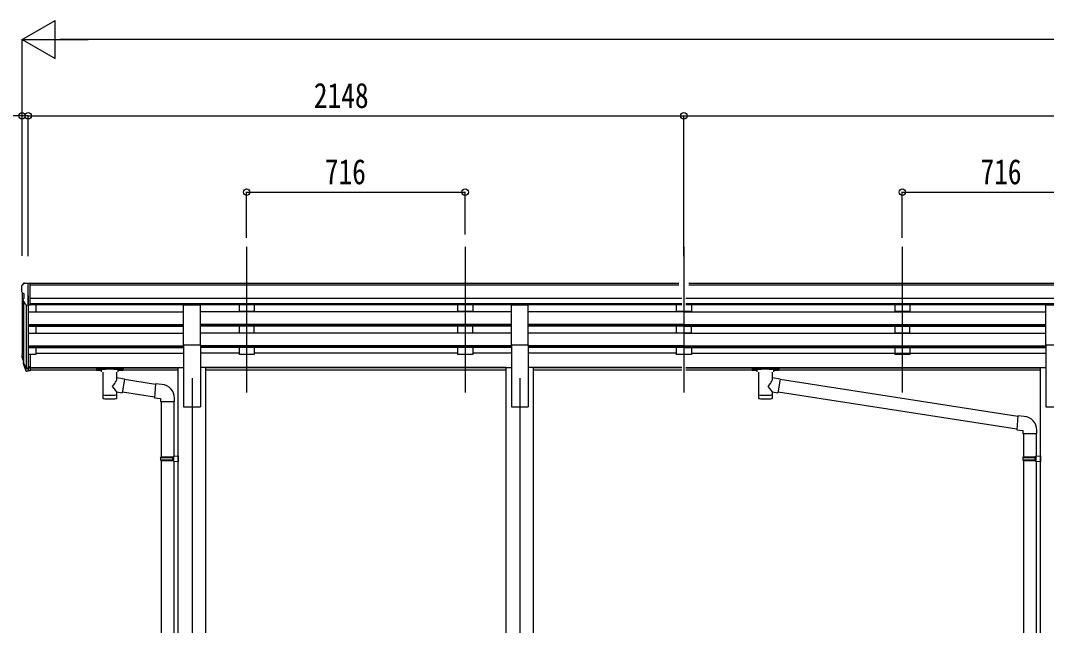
# Model space of a CAD drawing. Units: millimetres, scale not verified. Extents: x -10512 to 10512, y -7425 to 7425.
# Drawn here: x -3501 to -140, y -2140 to -157 of the extents above; entities that cross this region are included whole.
import ezdxf
from ezdxf.enums import TextEntityAlignment as Align

# ---------------------------------------------------------------- set-up
doc = ezdxf.new("R2010")
doc.units = ezdxf.units.MM
doc.header["$LTSCALE"] = 30
for name, color, linetype in [('0-3_YKK_12', 2, 'Continuous'), ('0-4_YKK_13', 4, 'Continuous'), ('0-5_YKK_A1', 4, 'Continuous'), ('0-6_YKK_D', 6, 'Continuous')]:
    doc.layers.add(name, color=color, linetype=linetype)
doc.styles.add('ＭＳ ゴシック', font='')
doc.styles.get('ＭＳ ゴシック').set_extended_font_data('MS Gothic')

msp = doc.modelspace()

# ---------------------------------------------------------------- linework, layer by layer
at = {"layer": '0-3_YKK_12'}
for p, q in [((-2760.45, -898.7), (-2760.45, -1376.22)), ((-2044.45, -898.7), (-2044.45, -1376.22)), ((-1328.45, -898.7), (-1328.45, -1376.22)), ((-612.45, -898.7), (-612.45, -1376.22)), ((-2939.45, -1329.54), (-2939.45, -4073.1)), ((-1865.45, -1329.54), (-1865.45, -4073.1))]:
    msp.add_line(p, q, dxfattribs=at)
at = {"layer": '0-4_YKK_13'}
for p, q in [((-3498.45, -1027.48), (-3498.45, -1028.1)), ((-3491.54, -1018.67), (-3495.61, -1024.48)), ((-3488.45, -1018.1), (-3490.78, -1018.25)), ((-3488.45, -1018.1), (-3469.95, -1018.1)), ((-3476.45, -1091.09), (-3476.45, -1018.1)), ((-3469.95, -1018.1), (-3459.95, -1018.19)), ((-3469.95, -1090.09), (-3469.95, -1018.1)), ((-3459.95, -1019.71), (-3459.95, -1018.19)), ((-3495.92, -1049.29), (-3490.6, -1052.36)), ((-3484.07, -1089.28), (-3493.08, -1073.68)), ((-3490.45, -1052.62), (-3490.45, -1068.89)), ((-3476.45, -1091.09), (-3481.66, -1090.77)), ((-3469.95, -1090.09), (-3476.45, -1090.09)), ((-2966.95, -1220.53), (-2966.95, -1088.73)), ((-2966.95, -1088.73), (-2911.95, -1088.73)), ((-2911.95, -1220.53), (-2911.95, -1088.73)), ((-1892.95, -1220.53), (-1892.95, -1088.73)), ((-1892.95, -1088.73), (-1837.95, -1088.73)), ((-1837.95, -1220.53), (-1837.95, -1088.73)), ((-141.95, -1220.53), (-141.95, -1088.73)), ((-141.95, -1088.73), (-86.95, -1088.73)), ((-2966.95, -1220.53), (-2911.95, -1220.53)), ((-1892.95, -1220.53), (-1837.95, -1220.53)), ((-141.95, -1220.53), (-86.95, -1220.53)), ((-3495.36, -1266.02), (-3491.48, -1273.97)), ((-3494.75, -1264.64), (-3491.48, -1271.7)), ((-3476.45, -1251.83), (-3476.45, -1306.6)), ((-3469.95, -1251.83), (-3476.45, -1251.83)), ((-3469.95, -1251.83), (-3469.95, -1305.86)), ((-3493.04, -1277.29), (-3492.7, -1281.7)), ((-3492.7, -1281.7), (-3483.89, -1305.25)), ((-3492.09, -1281.13), (-3483.89, -1297.31)), ((-3482.88, -1296.18), (-3490.64, -1280.78)), ((-3476.45, -1296.86), (-3481.58, -1296.86)), ((-3476.45, -1298.67), (-3481.3, -1298.67)), ((-3476.45, -1306.6), (-3481.3, -1306.6)), ((-3469.95, -1291.96), (-3476.45, -1291.96)), ((-3469.95, -1296.84), (-3476.45, -1296.84)), ((-3469.95, -1305.86), (-3476.45, -1305.86)), ((-3252.45, -1296.71), (-3252.45, -1302.46)), ((-3252.45, -1296.9), (-3252.45, -1298.44)), ((-3250.45, -1296.04), (-3167.45, -1296.04)), ((-3250.45, -1298.22), (-3167.45, -1298.22)), ((-3250.45, -1303.13), (-3235.95, -1303.13)), ((-3235.95, -1308.77), (-3235.95, -1302.22)), ((-3231.85, -1309.69), (-3231.87, -1395.13)), ((-3186.05, -1328.44), (-3186.05, -1309.69)), ((-3181.95, -1308.77), (-3181.95, -1302.22)), ((-3181.95, -1303.13), (-3167.45, -1303.13)), ((-3165.45, -1296.71), (-3165.45, -1302.46)), ((-1104.45, -1296.71), (-1104.45, -1302.46)), ((-1104.45, -1296.9), (-1104.45, -1298.44)), ((-1102.45, -1296.04), (-1019.45, -1296.04)), ((-1102.45, -1298.22), (-1019.45, -1298.22)), ((-1102.45, -1303.13), (-1087.95, -1303.13)), ((-1087.95, -1308.77), (-1087.95, -1302.22)), ((-1083.85, -1309.69), (-1083.87, -1395.13)), ((-1038.05, -1328.44), (-1038.05, -1309.69)), ((-1033.95, -1308.77), (-1033.95, -1302.22)), ((-1033.95, -1303.13), (-1019.45, -1303.13)), ((-1017.45, -1296.71), (-1017.45, -1302.46)), ((-3160.83, -1332.34), (-3186.05, -1328.43)), ((-3160.83, -1332.34), (-3167.85, -1377.6)), ((-3058.84, -1350.23), (-3161.15, -1334.36)), ((-1012.83, -1332.34), (-1038.05, -1328.43)), ((-1012.83, -1332.34), (-1019.85, -1377.6)), ((-233.84, -1455.26), (-1013.14, -1334.36)), ((-3186.03, -1395.13), (-3186.05, -1374.46)), ((-3186.05, -1374.78), (-3167.85, -1377.6)), ((-3062.51, -1392.16), (-3167.58, -1375.86)), ((-3037.84, -1350.19), (-3058.68, -1348.36)), ((-1038.03, -1395.13), (-1038.05, -1374.46)), ((-1038.05, -1374.78), (-1019.85, -1377.6)), ((-237.51, -1497.19), (-1019.58, -1375.86)), ((-3042.76, -1405.93), (-2996.76, -1405.93)), ((-3040.65, -1405.93), (-3040.65, -1587.17)), ((-2998.65, -1405.93), (-2998.65, -1584.61)), ((-2996.76, -1405.93), (-2996.76, -1395.02)), ((-212.84, -1455.22), (-233.67, -1453.39)), ((-217.76, -1510.96), (-171.76, -1510.96)), ((-215.65, -1510.96), (-215.65, -1587.17)), ((-173.65, -1510.96), (-173.65, -1584.61)), ((-171.76, -1510.96), (-171.76, -1500.04)), ((-3042.65, -1589.17), (-3041.65, -1587.17)), ((-3042.65, -1589.17), (-2998.65, -1589.17)), ((-3042.65, -1589.17), (-3042.65, -1597.17)), ((-3042.65, -1597.17), (-2998.65, -1597.17)), ((-3042.65, -1597.17), (-3041.65, -1599.17)), ((-3041.65, -1587.17), (-2998.65, -1587.17)), ((-3041.65, -1599.17), (-2998.65, -1599.17)), ((-3040.65, -1599.17), (-3040.65, -2363.05)), ((-3003.13, -1589.17), (-3003.56, -1587.17)), ((-3000.65, -1584.67), (-2984.65, -1584.2)), ((-3000.65, -1586.67), (-3000.65, -1584.67)), ((-3000.65, -1586.67), (-2998.65, -1586.67)), ((-3000.65, -1601.67), (-3000.65, -1599.67)), ((-3000.65, -1601.67), (-2984.65, -1602.14)), ((-2998.65, -1601.73), (-2998.65, -2360.49)), ((-2984.65, -1584.2), (-2984.65, -1602.14)), ((-217.65, -1589.17), (-216.65, -1587.17)), ((-217.65, -1589.17), (-173.65, -1589.17)), ((-217.65, -1589.17), (-217.65, -1597.17)), ((-217.65, -1597.17), (-173.65, -1597.17)), ((-217.65, -1597.17), (-216.65, -1599.17)), ((-216.65, -1587.17), (-173.65, -1587.17)), ((-216.65, -1599.17), (-173.65, -1599.17)), ((-215.65, -1599.17), (-215.65, -2363.05)), ((-178.13, -1589.17), (-178.56, -1587.17)), ((-175.65, -1584.67), (-159.65, -1584.2)), ((-175.65, -1586.67), (-175.65, -1584.67)), ((-175.65, -1586.67), (-173.65, -1586.67)), ((-175.65, -1601.67), (-175.65, -1599.67)), ((-175.65, -1601.67), (-159.65, -1602.14)), ((-173.65, -1601.73), (-173.65, -2360.49)), ((-159.65, -1584.2), (-159.65, -1602.14))]:
    msp.add_line(p, q, dxfattribs=at)
for points in [[(-3252.45, -1296.71), (-3252.41, -1296.51), (-3252.33, -1296.37), (-3252.23, -1296.28), (-3252.13, -1296.22), (-3252.01, -1296.17), (-3251.72, -1296.11), (-3251.23, -1296.06), (-3250.69, -1296.04), (-3250.45, -1296.04)], [(-3252.45, -1302.46), (-3252.41, -1302.66), (-3252.33, -1302.8), (-3252.23, -1302.89), (-3252.13, -1302.95), (-3252.01, -1303), (-3251.72, -1303.06), (-3251.23, -1303.1), (-3250.69, -1303.12), (-3250.45, -1303.13)], [(-3167.45, -1296.04), (-3167.1, -1296.05), (-3166.57, -1296.07), (-3166.12, -1296.12), (-3165.82, -1296.2), (-3165.65, -1296.3), (-3165.53, -1296.44), (-3165.46, -1296.62), (-3165.45, -1296.71)], [(-3167.45, -1303.13), (-3167.1, -1303.12), (-3166.57, -1303.1), (-3166.12, -1303.05), (-3165.82, -1302.97), (-3165.65, -1302.87), (-3165.53, -1302.73), (-3165.46, -1302.55), (-3165.45, -1302.46)], [(-1104.45, -1296.71), (-1104.41, -1296.51), (-1104.33, -1296.37), (-1104.23, -1296.28), (-1104.13, -1296.22), (-1104.01, -1296.17), (-1103.72, -1296.11), (-1103.23, -1296.06), (-1102.68, -1296.04), (-1102.45, -1296.04)], [(-1104.45, -1302.46), (-1104.41, -1302.66), (-1104.33, -1302.8), (-1104.23, -1302.89), (-1104.13, -1302.95), (-1104.01, -1303), (-1103.72, -1303.06), (-1103.23, -1303.1), (-1102.68, -1303.12), (-1102.45, -1303.13)], [(-1019.45, -1296.04), (-1019.1, -1296.05), (-1018.57, -1296.07), (-1018.12, -1296.12), (-1017.81, -1296.2), (-1017.64, -1296.3), (-1017.53, -1296.44), (-1017.46, -1296.62), (-1017.45, -1296.71)], [(-1019.45, -1303.13), (-1019.1, -1303.12), (-1018.57, -1303.1), (-1018.12, -1303.05), (-1017.81, -1302.97), (-1017.64, -1302.87), (-1017.53, -1302.73), (-1017.46, -1302.55), (-1017.45, -1302.46)], [(-3058.68, -1348.36), (-3062.68, -1394.19), (-3042.76, -1395.93), (-3042.76, -1405.93)], [(-233.67, -1453.39), (-237.68, -1499.22), (-217.76, -1500.96), (-217.76, -1510.96)], [(-3003.13, -1589.17), (-3003.13, -1597.17), (-3003.56, -1599.17)], [(-3000.65, -1599.67), (-2998.65, -1599.67), (-2998.65, -1586.67)], [(-178.13, -1589.17), (-178.13, -1597.17), (-178.56, -1599.17)], [(-175.65, -1599.67), (-173.65, -1599.67), (-173.65, -1586.67)]]:
    msp.add_lwpolyline(points, dxfattribs=at)
for centre, radius, start, end in [((-3495.45, -1027.48), 3, 93, 180), ((-3296.45, -1028.1), 202, 180, 184.94904), ((-3490.72, -1019.25), 1, 93.5, 145), ((-3491.55, -1044.92), 6.18, 185.7035, 224.99897), ((-3490.48, -1072.18), 3, 94.7167, 210), ((-3490.75, -1068.89), 0.3, 274.7167, 0), ((-3490.75, -1052.62), 0.3, 0, 60), ((-3481.48, -1087.78), 3, 210, 266.5), ((-3467.27, -1256.9), 29.53, 186.50806, 197.98144), ((-3465.86, -1255.14), 30.41, 187.1552, 198.19734), ((-3041.76, -1395.02), 45, 0, 85), ((-216.76, -1500.04), 45, 0, 85)]:
    msp.add_arc(centre, radius, start, end, dxfattribs=at)
for centre, major_axis, ratio, start_param, end_param in [((-3407.8, -1257.33), (-89.06, 1.43), 0.57596, 6.1962358, 6.3678173), ((-3408.59, -1250.66), (87.93, 4.42), 0.541684, 3.0659337, 3.2228513), ((-3491.74, -1277.29), (1.3, 0), 0.90356, 1.3700892, 3.347195), ((-3405.82, -1261.1), (-89.07, 0), 0.90356, 0.2056023, 0.2515348), ((-3406.53, -1257.24), (-88.05, 0), 0.90356, 0.2662965, 0.3003836), ((-3481.3, -1295.96), (-3, 0), 0.90356, 0.5235988, 1.5707963), ((-3481.3, -1303.89), (3, 0), 0.90356, 3.6651914, 4.712389), ((-3481.58, -1295.5), (-1.5, 0), 0.90356, 0.5235988, 1.5707963), ((-3250.45, -1298.44), (2, 0), 0.109601, 1.5707963, 3.1415927), ((-3208.95, -1302.22), (27, 0), 0.070066, 6.2831853, 9.424778), ((-3197.95, -1306.21), (16, 0), 0.361356, 6.2636979, 6.2831853), ((-3167.45, -1298.44), (2, 0), 0.109601, 0, 1.5707963), ((-1102.45, -1298.44), (2, 0), 0.109601, 1.5707963, 3.1415927), ((-1060.95, -1302.22), (27, 0), 0.070066, 6.2831853, 9.424778), ((-1049.95, -1306.21), (16, 0), 0.361356, 6.2636979, 6.2831853), ((-1019.45, -1298.44), (2, 0), 0.109601, 0, 1.5707963), ((-3208.95, -1354.97), (-22.81, -26.62), 0.234429, 1.6855472, 3.1268519), ((-1060.95, -1354.97), (-22.81, -26.62), 0.234429, 1.6855472, 3.1268519), ((-3206.4, -1352.33), (20.32, -22.25), 0.045535, 0.0389954, 1.3075346), ((-1058.4, -1352.33), (20.32, -22.25), 0.045535, 0.0389954, 1.3075346), ((-3208.95, -1395.13), (22.92, 0), 0.101955, 3.1415499, 6.2833984), ((-3208.95, -1382.69), (22.91, 0), 0.122865, 3.1415927, 6.2831853), ((-1060.95, -1395.13), (22.92, 0), 0.101955, 3.1415499, 6.2833984), ((-1060.95, -1382.69), (22.91, 0), 0.122865, 3.1415927, 6.2831853)]:
    msp.add_ellipse(centre, major_axis=major_axis, ratio=ratio, start_param=start_param, end_param=end_param, dxfattribs=at)
at = {"layer": '0-5_YKK_A1'}
for p, q in [((-1344.95, -1019.71), (-3469.95, -1019.71)), ((-1344.95, -1024.93), (-3469.95, -1024.93)), ((-1334.95, -1024.93), (-1334.95, -1024.93)), ((4393.05, -1019.71), (-1311.95, -1019.71)), ((4393.05, -1024.93), (-1311.95, -1024.93)), ((-3496.45, -1048.68), (-3496.45, -1251.46)), ((-3476.45, -1059.21), (-3476.45, -1251.83)), ((-1334.95, -1068.46), (-3469.95, -1068.46)), ((4393.05, -1068.46), (-1321.95, -1068.46)), ((-3491.48, -1076.45), (-3491.48, -1278.17)), ((-3482.45, -1090.61), (-3482.46, -1296.61)), ((-1334.95, -1086.31), (-3469.95, -1086.31)), ((-2966.95, -1089.56), (-3469.95, -1089.56)), ((-3451.45, -1089.56), (-3451.45, -1111.62)), ((-1892.95, -1089.56), (-2911.95, -1089.56)), ((-2785.45, -1089.66), (-2785.45, -1111.52)), ((-2735.45, -1089.66), (-2735.45, -1111.52)), ((-2069.45, -1089.66), (-2069.45, -1111.52)), ((-2019.45, -1089.66), (-2019.45, -1111.52)), ((-1334.95, -1089.56), (-1837.95, -1089.56)), ((-1353.45, -1089.66), (-1353.45, -1111.52)), ((4393.05, -1086.31), (-1321.95, -1086.31)), ((-141.95, -1089.56), (-1321.95, -1089.56)), ((-1303.45, -1089.66), (-1303.45, -1111.52)), ((-637.45, -1089.66), (-637.45, -1111.52)), ((-587.45, -1089.66), (-587.45, -1111.52)), ((-3476.45, -1111.62), (-2966.95, -1111.62)), ((-1892.95, -1111.62), (-2911.95, -1111.62)), ((-2735.45, -1111.52), (-2785.45, -1111.52)), ((-2019.45, -1111.52), (-2069.45, -1111.52)), ((-1328.45, -1111.62), (-1837.95, -1111.62)), ((-1303.45, -1111.52), (-1353.45, -1111.52)), ((-1328.45, -1111.62), (-141.95, -1111.62)), ((-587.45, -1111.52), (-637.45, -1111.52)), ((-3476.45, -1153.5), (-2966.95, -1153.5)), ((-3476.45, -1154.99), (-2966.95, -1154.99)), ((-3476.45, -1159.31), (-2966.95, -1159.31)), ((-3451.45, -1159.31), (-3451.45, -1181.72)), ((-1892.95, -1153.5), (-2911.95, -1153.5)), ((-1892.95, -1154.99), (-2911.95, -1154.99)), ((-1892.95, -1159.31), (-2911.95, -1159.31)), ((-2785.45, -1159.31), (-2785.45, -1181.62)), ((-2735.45, -1181.62), (-2735.45, -1159.31)), ((-2069.45, -1159.31), (-2069.45, -1181.62)), ((-2019.45, -1181.62), (-2019.45, -1159.31)), ((-1328.45, -1153.5), (-1837.95, -1153.5)), ((-1328.45, -1154.99), (-1837.95, -1154.99)), ((-1328.45, -1159.31), (-1837.95, -1159.31)), ((-1353.45, -1159.31), (-1353.45, -1181.62)), ((-1328.45, -1153.5), (-141.95, -1153.5)), ((-1328.45, -1154.99), (-141.95, -1154.99)), ((-1328.45, -1159.31), (-141.95, -1159.31)), ((-1303.45, -1181.62), (-1303.45, -1159.31)), ((-637.45, -1159.31), (-637.45, -1181.62)), ((-587.45, -1181.62), (-587.45, -1159.31)), ((-3476.45, -1181.72), (-2966.95, -1181.72)), ((-1892.95, -1181.72), (-2911.95, -1181.72)), ((-2735.45, -1181.62), (-2785.45, -1181.62)), ((-2019.45, -1181.62), (-2069.45, -1181.62)), ((-1328.45, -1181.72), (-1837.95, -1181.72)), ((-1303.45, -1181.62), (-1353.45, -1181.62)), ((-1328.45, -1181.72), (-141.95, -1181.72)), ((-587.45, -1181.62), (-637.45, -1181.62)), ((-3476.45, -1223.6), (-2966.95, -1223.6)), ((-3476.45, -1225.1), (-2966.95, -1225.1)), ((-3476.45, -1229.41), (-2966.95, -1229.41)), ((-3451.45, -1229.41), (-3451.45, -1252.46)), ((-2966.95, -1220.53), (-2966.95, -1423.1)), ((-2911.95, -1220.53), (-2911.95, -1423.1)), ((-1892.95, -1223.6), (-2911.95, -1223.6)), ((-1892.95, -1225.1), (-2911.95, -1225.1)), ((-1892.95, -1229.41), (-2911.95, -1229.41)), ((-2785.45, -1229.41), (-2785.45, -1252.46)), ((-2735.45, -1229.41), (-2735.45, -1252.46)), ((-2069.45, -1229.41), (-2069.45, -1252.46)), ((-2019.45, -1229.41), (-2019.45, -1252.46)), ((-1892.95, -1220.53), (-1892.95, -1423.1)), ((-1837.95, -1220.53), (-1837.95, -1423.1)), ((-1328.45, -1223.6), (-1837.95, -1223.6)), ((-1328.45, -1225.1), (-1837.95, -1225.1)), ((-1328.45, -1229.41), (-1837.95, -1229.41)), ((-1353.45, -1229.41), (-1353.45, -1252.46)), ((-1328.45, -1223.6), (-141.95, -1223.6)), ((-1328.45, -1225.1), (-141.95, -1225.1)), ((-1328.45, -1229.41), (-141.95, -1229.41)), ((-1303.45, -1229.41), (-1303.45, -1252.46)), ((-637.45, -1229.41), (-637.45, -1252.46)), ((-587.45, -1229.41), (-587.45, -1252.46)), ((-141.95, -1220.53), (-141.95, -1423.1)), ((-3451.45, -1252.46), (-3469.95, -1252.46)), ((-3451.45, -1247.52), (-2966.95, -1247.52)), ((-2785.45, -1247.52), (-2911.95, -1247.52)), ((-2735.45, -1252.46), (-2785.45, -1252.46)), ((-2069.45, -1247.52), (-2735.45, -1247.52)), ((-2019.45, -1252.46), (-2069.45, -1252.46)), ((-1892.95, -1247.52), (-2019.45, -1247.52)), ((-1353.45, -1247.52), (-1837.95, -1247.52)), ((-1303.45, -1252.46), (-1353.45, -1252.46)), ((-1303.45, -1247.52), (-141.95, -1247.52)), ((-587.45, -1252.46), (-637.45, -1252.46)), ((-3469.95, -1294.53), (-2984.65, -1294.53)), ((-3469.95, -1295.93), (-2984.65, -1295.93)), ((-3235.95, -1303.62), (-3469.95, -1303.62)), ((-2984.65, -1303.62), (-3181.95, -1303.62)), ((-2984.85, -3973.1), (-2984.85, -1294.1)), ((-2984.65, -1294.1), (-2966.95, -1294.1)), ((-2894.25, -1294.1), (-2911.95, -1294.1)), ((-2894.25, -3973.1), (-2894.25, -1294.1)), ((-1910.65, -1294.53), (-2894.25, -1294.53)), ((-1910.65, -1295.93), (-2894.25, -1295.93)), ((-1910.65, -1303.62), (-2894.25, -1303.62)), ((-1910.65, -3973.1), (-1910.65, -1294.1)), ((-1910.65, -1294.1), (-1892.95, -1294.1)), ((-1820.25, -1294.1), (-1837.95, -1294.1)), ((-1820.25, -3973.1), (-1820.25, -1294.1)), ((-1334.95, -1294.53), (-1820.25, -1294.53)), ((-1334.95, -1295.93), (-1820.25, -1295.93)), ((-1334.95, -1303.62), (-1820.25, -1303.62)), ((-1321.95, -1294.53), (-159.65, -1294.53)), ((-1321.95, -1295.93), (-159.65, -1295.93)), ((-1087.95, -1303.62), (-1321.95, -1303.62)), ((-159.65, -1303.62), (-1033.95, -1303.62)), ((-159.65, -3973.1), (-159.65, -1294.1)), ((-159.65, -1294.1), (-141.95, -1294.1)), ((-2966.95, -1423.1), (-2911.95, -1423.1)), ((-1892.95, -1423.1), (-1837.95, -1423.1)), ((-141.95, -1423.1), (-86.95, -1423.1))]:
    msp.add_line(p, q, dxfattribs=at)
at = {"layer": '0-6_YKK_D'}
for p, q in [((-3496.45, -219.71), (-3388.2, -157.21)), ((-3388.2, -282.21), (-3388.2, -157.21)), ((-3496.45, -928.28), (-3496.45, -218.71)), ((-3496.45, -219.71), (-3388.2, -282.21)), ((-3496.45, -219.71), (-3279.94, -219.71)), ((4294.55, -219.71), (-3371.45, -219.71)), ((-3496.45, -927.28), (-3496.45, -468.71)), ((-3476.45, -929.28), (-3476.45, -468.71)), ((-3476.45, -929.28), (-3476.45, -468.71)), ((-3476.45, -469.71), (-1328.45, -469.71)), ((-1328.45, -929.28), (-1328.45, -468.71)), ((-1328.45, -929.28), (-1328.45, -468.71)), ((-1328.45, -469.71), (4399.55, -469.71)), ((-2760.45, -869.81), (-2760.45, -718.71)), ((-2760.45, -719.71), (-2044.45, -719.71)), ((-2044.45, -858.68), (-2044.45, -718.71)), ((-612.45, -869.81), (-612.45, -718.71)), ((-612.45, -719.71), (103.55, -719.71))]:
    msp.add_line(p, q, dxfattribs=at)
msp.add_lwpolyline([(-3476.45, -469.71), (-3496.45, -469.71), (-3672.95, -469.71)], dxfattribs=at)
for centre in [(-3496.45, -469.71), (-3476.45, -469.71), (-3476.45, -469.71), (-1328.45, -469.71), (-1328.45, -469.71), (-2760.45, -719.71), (-2044.45, -719.71), (-612.45, -719.71)]:
    msp.add_circle(centre, 10.62, dxfattribs=at)

# ---------------------------------------------------------------- texts
at = {"layer": '0-6_YKK_D', "style": 'ＭＳ ゴシック', "width": 0.8}
for s, p in [('2148', (-2540.45, -468.71)), ('716', (-2504.45, -718.71)), ('716', (-356.45, -718.71))]:
    msp.add_text(s, height=82.48, dxfattribs=at).set_placement(p, align=Align.BOTTOM_LEFT)

doc.saveas('drawing.dxf')
